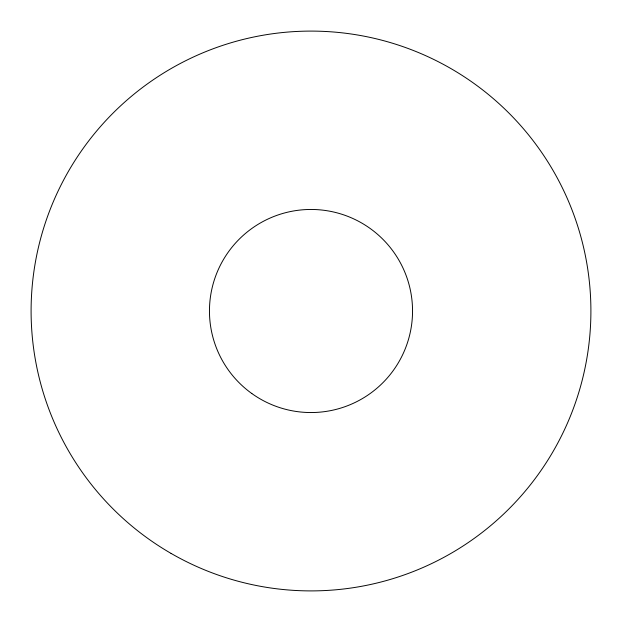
<?xml version="1.0" encoding="UTF-8"?>
<svg xmlns="http://www.w3.org/2000/svg" width="622" height="622" viewBox="0 0 622 622"><rect width="100%" height="100%" fill="white"/><g stroke="black" fill="none" stroke-linecap="round" stroke-linejoin="round"><path stroke-width="0.93" d="M171.05 553.401A279.9 279.9 0 0 0 590.9 311A279.9 279.9 0 0 0 171.05 68.599A279.9 279.9 0 0 0 171.05 553.401M251.824 393.524A101.549 101.549 0 0 0 412.052 320.983A101.549 101.549 0 0 0 269.124 218.493A101.549 101.549 0 0 0 251.824 393.524"/></g></svg>
